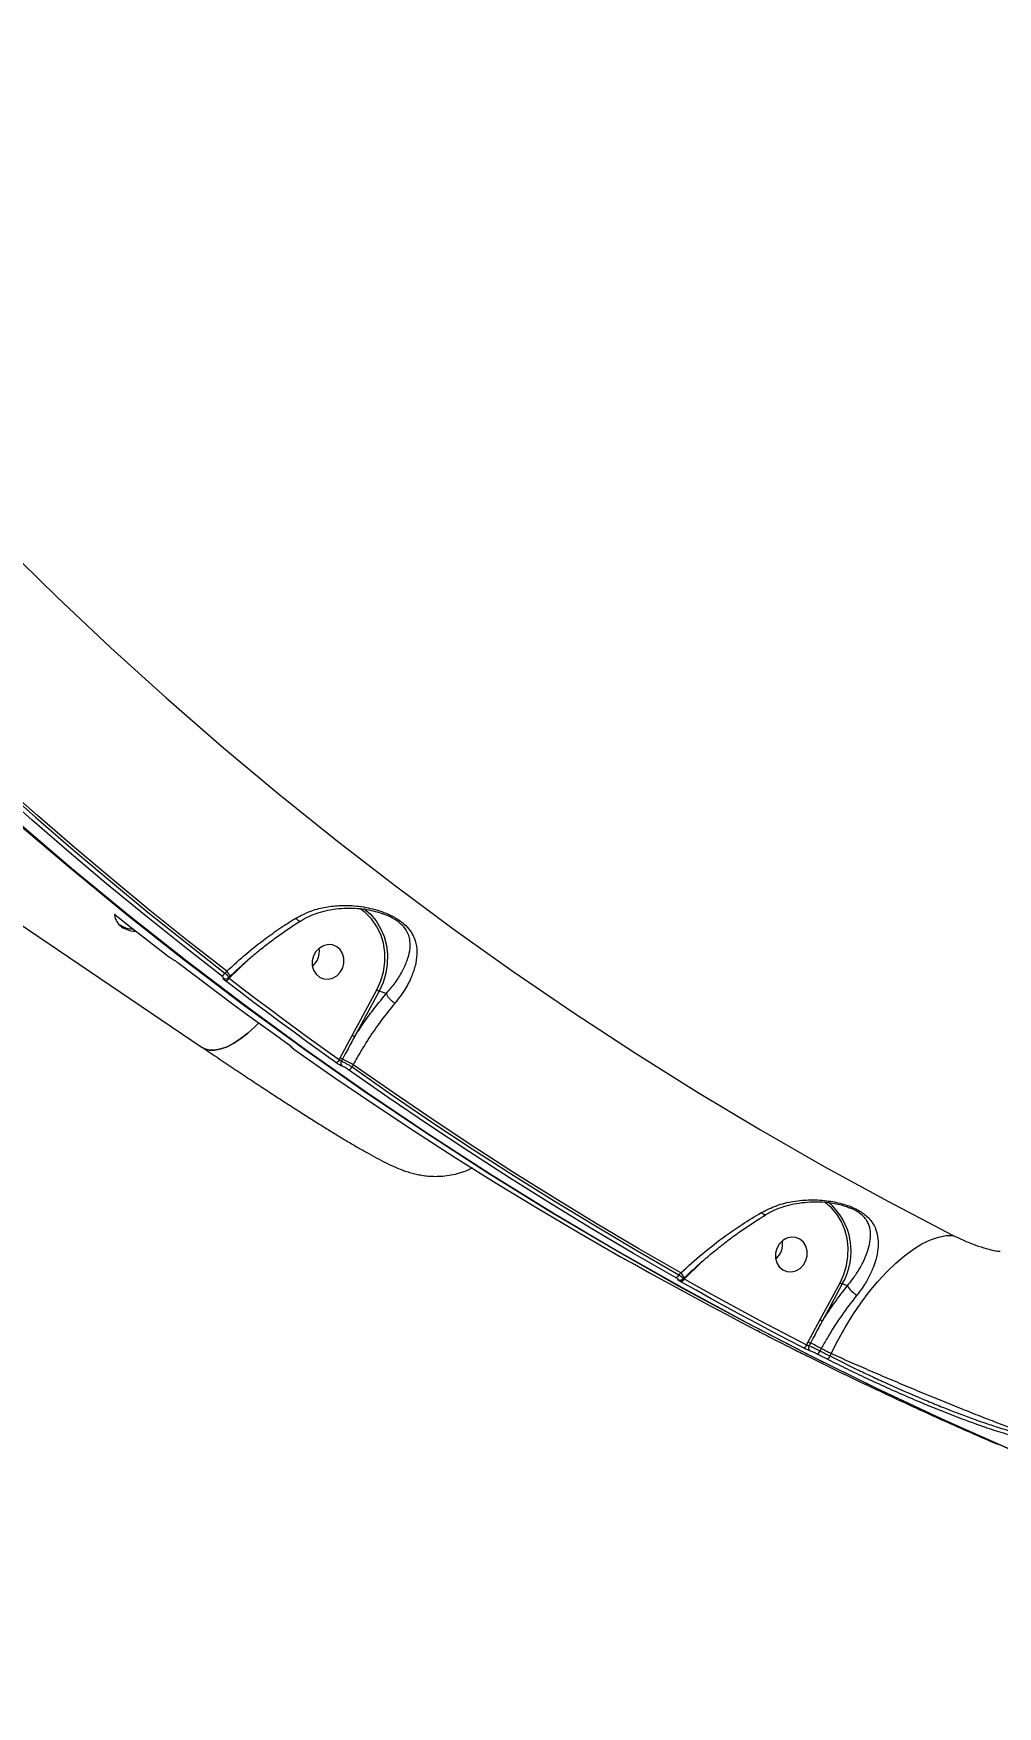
# Model space of a CAD drawing. Header units: millimetres. Extents: x -6523 to 7556, y -5559 to 6101.
# Drawn here: x 1465.2 to 1712.4, y -2304.3 to -1875.1 of the extents above; entities that cross this region are included whole.
import ezdxf

# ---------------------------------------------------------------- set-up
doc = ezdxf.new("R2010")
doc.units = ezdxf.units.MM
for name, color, linetype in [('DIKOM_ОБЪЕКТ', 7, 'Continuous'), ('DIKOM_РАЗМЕР_ЗОНА', 7, 'Continuous'), ('DIKOM_РАЗМЕР_ОБЪЕКТА', 7, 'Continuous')]:
    doc.layers.add(name, color=color, linetype=linetype)
doc.styles.add('style1', font='arial.ttf', dxfattribs={"width": 0.8})
doc.dimstyles.new('1-50', dxfattribs={"dimtxt": 300, "dimasz": 200, "dimexe": 100, "dimexo": 0, "dimgap": 100, "dimtad": 1, "dimtxsty": 'style1', "dimcen": 200, "dimclrd": 7, "dimclre": 7, "dimclrt": 7, "dimadec": 1, "dimazin": 2, "dimtfac": 1, "dimtmove": 0, "dimatfit": 2, "dimfxl": 0, "dimlwd": 25, "dimlwe": 18, "dimarcsym": 0})

# ---------------------------------------------------------------- blocks, each defined once
blk = doc.blocks.new('*D10')
at = {"layer": 'Defpoints', "color": 0, "transparency": 16777216}
for p in [(-1823.23, 4314.24), (3842.01, -3170.82), (6537.88, -3170.82)]:
    blk.add_point(p, dxfattribs=at)
at = {"layer": 'DIKOM_РАЗМЕР_ОБЪЕКТА', "color": 7, "lineweight": 18, "transparency": 16777216}
for p, q in [((-1823.23, 4314.24), (6637.88, 4314.24)), ((3842.01, -3170.82), (6637.88, -3170.82))]:
    blk.add_line(p, q, dxfattribs=at)
at = {"layer": 'DIKOM_РАЗМЕР_ОБЪЕКТА', "color": 7, "lineweight": 25, "transparency": 16777216}
blk.add_line((6537.88, 3914.24), (6537.88, -2770.82), dxfattribs=at)
at = {"layer": 'DIKOM_РАЗМЕР_ОБЪЕКТА', "color": 7, "transparency": 16777216}
for points in [[(6471.22, 3914.24), (6604.55, 3914.24), (6537.88, 4314.24)], [(6471.22, -2770.82), (6604.55, -2770.82), (6537.88, -3170.82)]]:
    blk.add_solid(points, dxfattribs=at)
at = {"layer": 'DIKOM_РАЗМЕР_ОБЪЕКТА', "color": 7, "transparency": 16777216, "insert": (6304.71, 207.11), "char_height": 300, "attachment_point": 5, "rotation": 90, "style": 'style1'}
blk.add_mtext('7500', dxfattribs=at)
blk = doc.blocks.new('*D11')
at = {"layer": 'Defpoints', "color": 0, "transparency": 16777216}
for p in [(-5022.71, -299.32), (4115.33, -1753.09), (4115.33, -4391.39)]:
    blk.add_point(p, dxfattribs=at)
at = {"layer": 'DIKOM_РАЗМЕР_ОБЪЕКТА', "color": 7, "lineweight": 18, "transparency": 16777216}
for p, q in [((-5022.71, -299.32), (-5022.71, -4491.39)), ((4115.33, -1753.09), (4115.33, -4491.39))]:
    blk.add_line(p, q, dxfattribs=at)
at = {"layer": 'DIKOM_РАЗМЕР_ОБЪЕКТА', "color": 7, "lineweight": 25, "transparency": 16777216}
blk.add_line((-4622.71, -4391.39), (3715.33, -4391.39), dxfattribs=at)
at = {"layer": 'DIKOM_РАЗМЕР_ОБЪЕКТА', "color": 7, "transparency": 16777216}
for points in [[(-4622.71, -4324.73), (-4622.71, -4458.06), (-5022.71, -4391.39)], [(3715.33, -4324.73), (3715.33, -4458.06), (4115.33, -4391.39)]]:
    blk.add_solid(points, dxfattribs=at)
at = {"layer": 'DIKOM_РАЗМЕР_ОБЪЕКТА', "color": 7, "transparency": 16777216, "insert": (-175.12, -4158.22), "char_height": 300, "attachment_point": 5, "style": 'style1'}
blk.add_mtext('9150', dxfattribs=at)
blk = doc.blocks.new('*D12')
at = {"layer": 'Defpoints', "color": 0, "transparency": 16777216}
for p in [(-6522.71, -395.62), (6102.86, -1877.31), (6102.86, -5458.89)]:
    blk.add_point(p, dxfattribs=at)
at = {"layer": 'DIKOM_РАЗМЕР_ЗОНА', "color": 7, "lineweight": 18, "transparency": 16777216}
for p, q in [((-6522.71, -395.62), (-6522.71, -5558.89)), ((6102.86, -1877.31), (6102.86, -5558.89))]:
    blk.add_line(p, q, dxfattribs=at)
at = {"layer": 'DIKOM_РАЗМЕР_ЗОНА', "color": 7, "lineweight": 25, "transparency": 16777216}
blk.add_line((-6122.71, -5458.89), (5702.86, -5458.89), dxfattribs=at)
at = {"layer": 'DIKOM_РАЗМЕР_ЗОНА', "color": 7, "transparency": 16777216}
for points in [[(-6122.71, -5392.23), (-6122.71, -5525.56), (-6522.71, -5458.89)], [(5702.86, -5392.23), (5702.86, -5525.56), (6102.86, -5458.89)]]:
    blk.add_solid(points, dxfattribs=at)
at = {"layer": 'DIKOM_РАЗМЕР_ЗОНА', "color": 7, "transparency": 16777216, "insert": (78.38, -5225.72), "char_height": 300, "attachment_point": 5, "style": 'style1'}
blk.add_mtext('12600', dxfattribs=at)
blk = doc.blocks.new('*D13')
at = {"layer": 'Defpoints', "color": 0, "transparency": 16777216}
for p in [(-2358.18, 6101.03), (4341.71, -4605.15), (7455.88, -4605.15)]:
    blk.add_point(p, dxfattribs=at)
at = {"layer": 'DIKOM_РАЗМЕР_ЗОНА', "color": 7, "lineweight": 18, "transparency": 16777216}
for p, q in [((-2358.18, 6101.03), (7555.88, 6101.03)), ((4341.71, -4605.15), (7555.88, -4605.15))]:
    blk.add_line(p, q, dxfattribs=at)
at = {"layer": 'DIKOM_РАЗМЕР_ЗОНА', "color": 7, "lineweight": 25, "transparency": 16777216}
blk.add_line((7455.88, 5701.03), (7455.88, -4205.15), dxfattribs=at)
at = {"layer": 'DIKOM_РАЗМЕР_ЗОНА', "color": 7, "transparency": 16777216}
for points in [[(7389.22, 5701.03), (7522.55, 5701.03), (7455.88, 6101.03)], [(7389.22, -4205.15), (7522.55, -4205.15), (7455.88, -4605.15)]]:
    blk.add_solid(points, dxfattribs=at)
at = {"layer": 'DIKOM_РАЗМЕР_ЗОНА', "color": 7, "transparency": 16777216, "insert": (7222.71, 375.61), "char_height": 300, "attachment_point": 5, "rotation": 90, "style": 'style1'}
blk.add_mtext('10700', dxfattribs=at)

msp = doc.modelspace()

# ---------------------------------------------------------------- linework, layer by layer
at = {"layer": 'DIKOM_ОБЪЕКТ', "color": 7, "linetype": 'Continuous', "lineweight": 15}
for p, q in [((1335.028, -2017.775), (1508.46, -2135.18)), ((1554.943, -2101.005), (1554.641, -2100.9)), ((1514.286, -2116.119), (1514.758, -2115.657)), ((1520.144, -2112.856), (1515.464, -2117.379)), ((1520.637, -2112.374), (1520.144, -2112.856)), ((1515.188, -2117.347), (1515.482, -2117.059)), ((1515.464, -2117.379), (1515.369, -2117.472)), ((1515.482, -2117.059), (1515.491, -2117.049)), ((1546.916, -2132.166), (1553.251, -2120.428)), ((1553.845, -2120.732), (1547.511, -2132.469)), ((1555.649, -2121.41), (1553.845, -2120.732)), ((1543.858, -2137.911), (1546.916, -2132.166)), ((1531.261, -2135.017), (1531.38, -2135.116)), ((1543.616, -2138.36), (1543.858, -2137.911)), ((1544.413, -2138.199), (1544.134, -2138.716)), ((1547.187, -2139.636), (1546.874, -2140.218)), ((1674.435, -2176.371), (1674.013, -2176.196)), ((1630.689, -2193.507), (1631.179, -2193.028)), ((1636.866, -2189.933), (1636.737, -2190.06)), ((1631.723, -2194.607), (1631.903, -2194.431)), ((1631.771, -2194.59), (1631.76, -2194.571)), ((1631.903, -2194.431), (1631.918, -2194.413)), ((1666.905, -2205.005), (1671.999, -2195.565)), ((1672.594, -2195.869), (1667.499, -2205.308)), ((1673.885, -2196.354), (1672.594, -2195.869)), ((1663.853, -2210.738), (1666.905, -2205.005)), ((1651.331, -2208.139), (1651.385, -2208.169)), ((1663.431, -2211.52), (1663.853, -2210.738)), ((1664.408, -2211.025), (1664.04, -2211.709)), ((1667.183, -2212.463), (1666.87, -2213.043)), ((1669.434, -2214.354), (1669.691, -2213.745))]:
    msp.add_line(p, q, dxfattribs=at)
at = {"layer": 'DIKOM_ОБЪЕКТ', "color": 7, "linetype": 'Continuous', "lineweight": 15, "flags": 128}
for points in [[(1457.571, -2006.305), (1471.187, -2019.63), (1485.039, -2032.672), (1499.121, -2045.427), (1513.43, -2057.891), (1527.96, -2070.06), (1542.707, -2081.93), (1557.666, -2093.498), (1572.832, -2104.76), (1588.201, -2115.712), (1603.768, -2126.35), (1619.528, -2136.672), (1635.476, -2146.674), (1651.606, -2156.353), (1667.913, -2165.705), (1684.393, -2174.728), (1701.04, -2183.419)], [(1437.87, -2050.845), (1447.088, -2059.438), (1456.405, -2067.91), (1465.817, -2076.258), (1475.325, -2084.483), (1484.928, -2092.582), (1494.623, -2100.555), (1504.409, -2108.401), (1514.286, -2116.119)], [(1514.758, -2115.657), (1504.861, -2107.925), (1495.055, -2100.064), (1485.34, -2092.075), (1475.718, -2083.96), (1466.191, -2075.719), (1456.76, -2067.353), (1447.426, -2058.864), (1438.189, -2050.252)], [(1513.331, -2116.788), (1503.446, -2109.064), (1493.651, -2101.212), (1483.948, -2093.232), (1474.338, -2085.126), (1464.822, -2076.895), (1455.401, -2068.54), (1446.077, -2060.061), (1436.851, -2051.46)], [(1715.679, -2238.375), (1698.382, -2230.665), (1681.233, -2222.621), (1664.237, -2214.243), (1647.4, -2205.536), (1630.725, -2196.502), (1614.219, -2187.143), (1597.886, -2177.462), (1581.732, -2167.462), (1565.761, -2157.147), (1549.978, -2146.518), (1534.388, -2135.58), (1518.995, -2124.336), (1503.804, -2112.789), (1488.821, -2100.943), (1474.048, -2088.801), (1459.492, -2076.366)], [(1460.313, -2076.675), (1474.869, -2089.109), (1489.642, -2101.251), (1504.625, -2113.098), (1519.816, -2124.645), (1535.209, -2135.889), (1550.799, -2146.827), (1566.582, -2157.455), (1582.553, -2167.771), (1598.708, -2177.771), (1615.04, -2187.452), (1631.546, -2196.811), (1648.221, -2205.845), (1665.059, -2214.552), (1682.054, -2222.929), (1699.203, -2230.974), (1716.5, -2238.683)], [(1485.968, -2101.016), (1489.487, -2103.814), (1499.372, -2111.538)], [(1553.251, -2120.428), (1554.263, -2118.158), (1554.948, -2115.769), (1555.289, -2113.32), (1555.279, -2110.87), (1554.918, -2108.478), (1554.214, -2106.201), (1553.184, -2104.095), (1551.854, -2102.211), (1550.255, -2100.594), (1548.85, -2099.546)], [(1549.865, -2099.574), (1549.89, -2099.593), (1551.571, -2101.028), (1553.02, -2102.73), (1554.207, -2104.662), (1555.107, -2106.783), (1555.699, -2109.047), (1555.971, -2111.403), (1555.917, -2113.802), (1555.538, -2116.19), (1554.843, -2118.517), (1553.845, -2120.732)], [(1537.621, -2110.61), (1536.992, -2111.722), (1536.667, -2112.959), (1536.671, -2114.221), (1537.004, -2115.406), (1537.639, -2116.418), (1538.524, -2117.174), (1539.589, -2117.614), (1540.746, -2117.702), (1541.902, -2117.431), (1542.963, -2116.822), (1543.844, -2115.925), (1544.472, -2114.813), (1544.798, -2113.576), (1544.794, -2112.314), (1544.461, -2111.129), (1543.826, -2110.118), (1542.941, -2109.361), (1541.876, -2108.921), (1540.719, -2108.833), (1539.563, -2109.105), (1538.502, -2109.713), (1537.621, -2110.61)], [(1502.506, -2113.664), (1506.003, -2116.333), (1509.509, -2118.987), (1513.027, -2121.624), (1516.556, -2124.246), (1520.095, -2126.851), (1523.645, -2129.44), (1527.206, -2132.013), (1530.777, -2134.569)], [(1542.683, -2139.047), (1539.112, -2136.491), (1535.551, -2133.918), (1532.001, -2131.329), (1528.462, -2128.724), (1524.934, -2126.103), (1521.416, -2123.465), (1517.909, -2120.812), (1514.413, -2118.142)], [(1515.369, -2117.472), (1518.862, -2120.139), (1522.366, -2122.79), (1525.881, -2125.425), (1529.407, -2128.045), (1532.943, -2130.648), (1536.49, -2133.235), (1540.048, -2135.805), (1543.616, -2138.36)], [(1522.944, -2128.931), (1522.016, -2129.866), (1520.19, -2131.527), (1518.364, -2132.953), (1516.571, -2134.12), (1514.84, -2135.007), (1513.201, -2135.6), (1511.682, -2135.888), (1510.31, -2135.867), (1509.108, -2135.536), (1508.46, -2135.18)], [(1508.46, -2135.18), (1509.108, -2135.536), (1510.31, -2135.867), (1511.682, -2135.888), (1513.201, -2135.6), (1514.84, -2135.007), (1516.571, -2134.12), (1518.364, -2132.953), (1520.19, -2131.527), (1522.016, -2129.866), (1522.944, -2128.931)], [(1531.986, -2135.657), (1542.192, -2142.793), (1552.48, -2149.797), (1562.85, -2156.667), (1573.3, -2163.404), (1583.828, -2170.005), (1594.434, -2176.47), (1605.115, -2182.799), (1615.871, -2188.991)], [(1629.83, -2194.241), (1619.074, -2188.05), (1608.393, -2181.721), (1597.787, -2175.255), (1587.259, -2168.654), (1576.809, -2161.917), (1566.44, -2155.047), (1556.151, -2148.043), (1545.945, -2140.908)], [(1546.874, -2140.218), (1557.071, -2147.348), (1567.351, -2154.346), (1577.712, -2161.21), (1588.153, -2167.941), (1598.673, -2174.537), (1609.27, -2180.997), (1619.942, -2187.321), (1630.689, -2193.507)], [(1631.179, -2193.028), (1620.409, -2186.831), (1609.713, -2180.497), (1599.094, -2174.024), (1588.552, -2167.416), (1578.089, -2160.672), (1567.706, -2153.794), (1557.406, -2146.782), (1547.187, -2139.636)], [(1671.999, -2195.565), (1672.981, -2193.414), (1673.669, -2191.15), (1674.048, -2188.825), (1674.108, -2186.489), (1673.85, -2184.193), (1673.279, -2181.987), (1672.406, -2179.92), (1671.252, -2178.036), (1669.842, -2176.377), (1668.206, -2174.98), (1668.029, -2174.855)], [(1652.894, -2178.141), (1652.836, -2178.165), (1652.677, -2178.171), (1652.487, -2178.114), (1652.273, -2177.995), (1652.038, -2177.816), (1651.792, -2177.584)], [(1656.416, -2185.66), (1655.788, -2186.772), (1655.462, -2188.009), (1655.466, -2189.272), (1655.799, -2190.456), (1656.434, -2191.468), (1657.319, -2192.224), (1658.384, -2192.664), (1659.541, -2192.752), (1660.697, -2192.481), (1661.758, -2191.872), (1662.639, -2190.975), (1663.267, -2189.864), (1663.593, -2188.626), (1663.589, -2187.364), (1663.256, -2186.179), (1662.621, -2185.168), (1661.735, -2184.411), (1660.671, -2183.971), (1659.514, -2183.883), (1658.358, -2184.155), (1657.297, -2184.764), (1656.416, -2185.66)], [(1669.691, -2213.745), (1671.424, -2210.341), (1673.29, -2207.024), (1675.273, -2203.825), (1677.354, -2200.772), (1679.515, -2197.894), (1681.736, -2195.217), (1683.996, -2192.764), (1686.275, -2190.559), (1688.553, -2188.622), (1690.807, -2186.97), (1693.019, -2185.619), (1695.167, -2184.58), (1697.233, -2183.863), (1699.196, -2183.475), (1701.04, -2183.419)], [(1619.291, -2190.838), (1623.184, -2193.02), (1627.086, -2195.184), (1630.997, -2197.33), (1634.918, -2199.458), (1638.847, -2201.568), (1642.786, -2203.661), (1646.734, -2205.734), (1650.691, -2207.79)], [(1662.598, -2212.268), (1658.641, -2210.213), (1654.693, -2208.139), (1650.754, -2206.047), (1646.824, -2203.937), (1642.903, -2201.809), (1638.992, -2199.662), (1635.09, -2197.498), (1631.197, -2195.316)], [(1632.057, -2194.582), (1635.946, -2196.762), (1639.845, -2198.925), (1643.753, -2201.069), (1647.671, -2203.195), (1651.597, -2205.304), (1655.533, -2207.394), (1659.478, -2209.466), (1663.431, -2211.52)], [(1652.081, -2208.542), (1652.402, -2208.707), (1652.723, -2208.871), (1653.043, -2209.035), (1653.364, -2209.199), (1653.685, -2209.364), (1654.006, -2209.527), (1654.327, -2209.691), (1654.648, -2209.855)], [(1668.607, -2215.105), (1668.286, -2214.941), (1667.965, -2214.778), (1667.644, -2214.614), (1667.323, -2214.45), (1667.003, -2214.286), (1666.682, -2214.122), (1666.361, -2213.957), (1666.041, -2213.793)], [(1666.87, -2213.043), (1667.19, -2213.207), (1667.511, -2213.371), (1667.831, -2213.535), (1668.152, -2213.699), (1668.472, -2213.863), (1668.793, -2214.027), (1669.113, -2214.191), (1669.434, -2214.354)], [(1669.691, -2213.745), (1669.377, -2213.585), (1669.063, -2213.425), (1668.75, -2213.265), (1668.436, -2213.105), (1668.123, -2212.945), (1667.81, -2212.784), (1667.496, -2212.624), (1667.183, -2212.463)]]:
    msp.add_lwpolyline(points, dxfattribs=at)
at = {"layer": 'DIKOM_ОБЪЕКТ', "color": 7, "linetype": 'Continuous', "lineweight": 15}
for centre, radius, start, end in [((1533.587, -2110.58), 4.901, 309.33297, 9.44029), ((1533.593, -2110.582), 4.896, 309.30111, 9.47216), ((1513.294, -2117.317), 2.213, 6.94714, 48.58289), ((1513.19, -2115.571), 1.226, 276.60546, 333.46297), ((1514.409, -2116.725), 0.918, 233.97243, 265.0844), ((1514.279, -2116.934), 1.215, 276.30693, 333.75951), ((1516.248, -2116.7), 1.037, 208.78027, 220.88654), ((1555.895, -2115.982), 5.173, 239.25964, 246.65855), ((1549.6, -2127.643), 5.259, 239.31209, 246.5875), ((1542.54, -2137.877), 1.18, 276.98231, 335.81437), ((1546.866, -2132.785), 5.944, 239.59985, 245.62811), ((1544.997, -2139.238), 1.009, 148.84627, 227.30495), ((1532.137, -2165.292), 29.745, 59.60273, 65.62495), ((1545.792, -2139.732), 1.186, 277.4098, 335.79622), ((1658.316, -2187.512), 16.544, 329.65996, 49.94728), ((1652.388, -2185.633), 4.896, 309.30344, 9.47307), ((1652.382, -2185.631), 4.902, 309.74591, 9.43823), ((1629.657, -2194.729), 2.283, 7.9736, 48.17035), ((1629.653, -2193.164), 1.092, 279.35468, 341.65906), ((1630.945, -2193.986), 0.905, 241.40047, 261.86397), ((1630.96, -2194.099), 0.948, 252.90492, 328.75076), ((1631.027, -2194.246), 1.083, 279.03338, 341.95164), ((1674.686, -2191.037), 5.266, 239.32451, 246.59369), ((1679.158, -2193.422), 6.034, 209.08383, 242.02298), ((1669.591, -2200.476), 5.266, 239.32451, 246.59369), ((1662.419, -2211.231), 1.052, 279.74336, 344.06247), ((1666.795, -2205.739), 5.8, 239.52519, 245.70277), ((1664.886, -2212.222), 0.99, 148.75209, 234.98051), ((1652.141, -2238.099), 29.723, 59.59655, 65.62337), ((1665.854, -2212.753), 1.056, 280.16675, 344.09463), ((1668.42, -2214.068), 1.053, 280.1963, 344.26884)]:
    msp.add_arc(centre, radius, start, end, dxfattribs=at)
for points, knots in [([(1869.65, -1619.993), (1866.017, -1623.844), (1858.745, -1631.551), (1847.107, -1643.176), (1834.972, -1654.811), (1822.144, -1666.589), (1808.633, -1678.483), (1794.447, -1690.465), (1779.81, -1702.339), (1764.326, -1714.409), (1747.985, -1726.63), (1730.803, -1738.946), (1713.107, -1751.101), (1694.939, -1763.043), (1676.352, -1774.723), (1657.776, -1785.869), (1639.277, -1796.457), (1620.916, -1806.474), (1602.371, -1816.096), (1583.699, -1825.268), (1564.964, -1833.949), (1546.595, -1841.938), (1528.645, -1849.226), (1511.16, -1855.818), (1493.837, -1861.827), (1476.747, -1867.205), (1459.955, -1871.918), (1444.893, -1875.603), (1431.483, -1878.421), (1419.584, -1880.544), (1408.048, -1882.208), (1396.92, -1883.404), (1386.246, -1884.13), (1376.031, -1884.377), (1366.236, -1884.182), (1360.12, -1883.649), (1357.062, -1883.382)], [0, 0, 0, 0, 0.0277653, 0.0555639, 0.0833623, 0.1111276, 0.1400314, 0.1689729, 0.1979142, 0.226818, 0.2582448, 0.2896958, 0.3211226, 0.3534673, 0.3858386, 0.4181832, 0.4495061, 0.4808532, 0.5121759, 0.5444125, 0.5766757, 0.6089125, 0.6401611, 0.6714336, 0.7026822, 0.734841, 0.7670266, 0.7991857, 0.8241463, 0.8491072, 0.8742669, 0.8994269, 0.9244694, 0.9495121, 0.9747561, 1, 1, 1, 1]), ([(1486.01, -2100.956), (1486.005, -2101.052), (1485.965, -2101.767), (1486.496, -2102.959), (1487.636, -2104.32), (1489.293, -2105.12), (1490.657, -2105.446), (1491.389, -2105.314), (1491.49, -2105.295)], [0, 0, 0, 0, 0.0368384, 0.2746838, 0.5111679, 0.7387449, 0.9640902, 1, 1, 1, 1]), ([(1514.758, -2115.657), (1516.442, -2114.11), (1519.856, -2110.971), (1524.921, -2107.041), (1529.155, -2104.081), (1531.474, -2102.63), (1532.421, -2102.038)], [0, 0, 0, 0, 0.3072591, 0.6233175, 0.8463527, 1, 1, 1, 1]), ([(1515.511, -2117.07), (1516.14, -2116.459), (1517.633, -2115.007), (1520.13, -2112.777), (1522.958, -2110.394), (1525.865, -2108.105), (1528.815, -2105.941), (1531.403, -2104.154), (1532.999, -2103.157), (1533.604, -2102.779)], [0, 0, 0, 0, 0.1148246, 0.2725627, 0.430895, 0.5892691, 0.7471465, 0.9041495, 1, 1, 1, 1]), ([(1532.421, -2102.038), (1533.778, -2101.336), (1536.24, -2100.063), (1540.192, -2099.113), (1544.229, -2098.683), (1548.673, -2098.878), (1552.594, -2099.678), (1555.636, -2100.755), (1558, -2101.89), (1560.249, -2103.455), (1561.836, -2105.236), (1562.776, -2106.946), (1563.401, -2108.927), (1563.575, -2111.361), (1563.121, -2114.309), (1562.023, -2117.451), (1560.352, -2120.683), (1558.687, -2122.822), (1557.882, -2123.855)], [0, 0, 0, 0, 0.0785496, 0.14240612, 0.2076081, 0.28568989, 0.36653431, 0.40509718, 0.44483919, 0.49743424, 0.54968355, 0.59178447, 0.63493284, 0.70635775, 0.77972223, 0.85332164, 0.92913538, 1, 1, 1, 1]), ([(1533.58, -2102.738), (1533.527, -2102.764), (1533.399, -2102.826), (1533.041, -2102.638), (1532.71, -2102.349), (1532.499, -2102.125), (1532.448, -2102.068), (1532.421, -2102.038)], [0, 0, 0, 0, 0.2387574, 0.5672717, 0.8957802, 0.9447883, 1, 1, 1, 1]), ([(1533.612, -2102.792), (1533.959, -2102.57), (1534.998, -2101.906), (1536.929, -2101.067), (1539.385, -2100.257), (1542.035, -2099.713), (1544.816, -2099.44), (1547.517, -2099.449), (1550.033, -2099.707), (1552.174, -2100.132), (1553.703, -2100.536), (1554.457, -2100.834), (1554.639, -2100.905)], [0, 0, 0, 0, 0.0580031, 0.1732348, 0.2939274, 0.4195493, 0.5491113, 0.681088, 0.7909414, 0.8918709, 0.9738699, 1, 1, 1, 1]), ([(1555.652, -2121.413), (1555.652, -2121.413), (1556.428, -2120.443), (1558.066, -2118.591), (1559.81, -2115.698), (1561.062, -2112.959), (1561.755, -2110.354), (1561.846, -2108.252), (1561.467, -2106.504), (1560.782, -2105.032), (1559.468, -2103.459), (1557.493, -2102.114), (1555.905, -2101.329), (1555.105, -2101.059), (1554.943, -2101.005)], [0, 0, 0, 0, 0.0000496, 0.1209538, 0.2475192, 0.3776829, 0.4990954, 0.6231704, 0.6919733, 0.7622887, 0.8441982, 0.9255246, 0.9849879, 1, 1, 1, 1]), ([(1487.341, -2103.788), (1487.734, -2104.025), (1488.624, -2104.562), (1489.884, -2104.842), (1490.628, -2104.725), (1490.746, -2104.707)], [0, 0, 0, 0, 0.3998493, 0.9054625, 1, 1, 1, 1]), ([(1499.372, -2111.538), (1499.503, -2111.638), (1499.767, -2111.837), (1500.203, -2112.143), (1500.601, -2112.406), (1500.831, -2112.545), (1500.927, -2112.597), (1500.937, -2112.603)], [0, 0, 0, 0, 0.2456993, 0.4917644, 0.7342568, 0.9714684, 1, 1, 1, 1]), ([(1500.937, -2112.603), (1500.947, -2112.609), (1501.042, -2112.661), (1501.273, -2112.799), (1501.672, -2113.061), (1502.109, -2113.365), (1502.374, -2113.564), (1502.506, -2113.664)], [0, 0, 0, 0, 0.0278726, 0.2650737, 0.5076888, 0.7539616, 1, 1, 1, 1]), ([(1513.87, -2117.467), (1513.908, -2117.463), (1513.985, -2117.455), (1513.923, -2117.324), (1513.734, -2117.121), (1513.506, -2116.925), (1513.358, -2116.81), (1513.331, -2116.788)], [0, 0, 0, 0, 0.2340505, 0.4679352, 0.703948, 0.944859, 1, 1, 1, 1]), ([(1514.413, -2118.142), (1514.385, -2118.12), (1514.236, -2118.005), (1514.007, -2117.811), (1513.818, -2117.609), (1513.755, -2117.479), (1513.831, -2117.471), (1513.87, -2117.467)], [0, 0, 0, 0, 0.0557149, 0.296773, 0.5326576, 0.7662538, 1, 1, 1, 1]), ([(1514.286, -2116.119), (1514.328, -2116.158), (1514.555, -2116.37), (1514.902, -2116.732), (1515.17, -2117.098), (1515.257, -2117.304), (1515.185, -2117.323), (1515.169, -2117.327)], [0, 0, 0, 0, 0.06602225, 0.35483012, 0.6389269, 0.92162882, 1, 1, 1, 1]), ([(1514.333, -2117.626), (1514.37, -2117.634), (1514.501, -2117.661), (1514.787, -2117.602), (1515.052, -2117.489), (1515.154, -2117.365), (1515.179, -2117.335)], [0, 0, 0, 0, 0.1417487, 0.5127811, 0.8836252, 1, 1, 1, 1]), ([(1515.046, -2117.373), (1515.043, -2117.373), (1515.032, -2117.374), (1515.077, -2117.39), (1515.176, -2117.42), (1515.287, -2117.45), (1515.356, -2117.468), (1515.369, -2117.472)], [0, 0, 0, 0, 0.0689754, 0.337677, 0.6235, 0.9281384, 1, 1, 1, 1]), ([(1557.882, -2123.855), (1556.701, -2125.293), (1554.383, -2128.115), (1551.133, -2132.838), (1548.776, -2136.71), (1547.521, -2139.021), (1547.187, -2139.636)], [0, 0, 0, 0, 0.3028912, 0.5944624, 0.8920254, 1, 1, 1, 1]), ([(1547.511, -2132.469), (1548.216, -2131.376), (1549.634, -2129.181), (1552.332, -2125.413), (1554.389, -2122.931), (1555.649, -2121.41)], [0, 0, 0, 0, 0.2774642, 0.5572939, 1, 1, 1, 1]), ([(1555.649, -2121.41), (1555.65, -2121.411), (1555.651, -2121.411), (1555.651, -2121.413), (1555.652, -2121.413)], [0, 0, 0, 0, 0.6818713, 1, 1, 1, 1]), ([(1555.652, -2121.413), (1555.714, -2121.579), (1555.838, -2121.911), (1556.282, -2122.513), (1556.859, -2123.109), (1557.386, -2123.531), (1557.728, -2123.76), (1557.846, -2123.832), (1557.882, -2123.855)], [0, 0, 0, 0, 0.2204785, 0.4409494, 0.6614623, 0.8819319, 0.9635514, 1, 1, 1, 1]), ([(1547.511, -2132.469), (1547.35, -2132.761), (1546.547, -2134.219), (1545.525, -2136.136), (1544.653, -2137.753), (1544.413, -2138.199)], [0, 0, 0, 0, 0.1533001, 0.7665685, 1, 1, 1, 1]), ([(1508.46, -2135.18), (1509.202, -2135.681), (1511.358, -2137.139), (1514.846, -2139.483), (1518.877, -2142.172), (1522.777, -2144.753), (1526.538, -2147.221), (1530.151, -2149.568), (1533.607, -2151.79), (1536.9, -2153.881), (1540.024, -2155.838), (1542.978, -2157.657), (1545.762, -2159.34), (1548.389, -2160.89), (1550.879, -2162.315), (1553.293, -2163.639), (1555.618, -2164.84), (1557.666, -2165.801), (1559.429, -2166.526), (1560.86, -2167.034), (1562.197, -2167.438), (1563.608, -2167.783), (1565.141, -2168.058), (1566.829, -2168.241), (1568.688, -2168.295), (1570.701, -2168.174), (1572.837, -2167.841), (1575.027, -2167.244), (1576.711, -2166.643), (1577.612, -2166.161), (1577.816, -2166.052)], [0, 0, 0, 0, 0.02453602, 0.07129939, 0.11811214, 0.16499468, 0.21196606, 0.25905128, 0.30628295, 0.35370524, 0.401385, 0.4494186, 0.49795857, 0.54725335, 0.59774759, 0.65033869, 0.70720043, 0.76270313, 0.79775681, 0.82204571, 0.84327007, 0.86238843, 0.88045236, 0.89829699, 0.91629535, 0.93489164, 0.95416314, 0.97396588, 0.99411067, 1, 1, 1, 1]), ([(1530.777, -2134.569), (1530.798, -2134.585), (1530.943, -2134.688), (1531.178, -2134.864), (1531.388, -2135.039), (1531.474, -2135.138), (1531.411, -2135.123), (1531.38, -2135.116)], [0, 0, 0, 0, 0.0426752, 0.2824776, 0.5216003, 0.7607426, 1, 1, 1, 1]), ([(1530.807, -2134.597), (1530.87, -2134.642), (1531.026, -2134.754), (1531.161, -2134.861), (1531.236, -2134.926), (1531.236, -2134.926), (1531.237, -2134.926)], [0, 0, 0, 0, 0.2629952, 0.6578334, 0.8966332, 1, 1, 1, 1]), ([(1530.966, -2134.712), (1530.994, -2134.765), (1531.048, -2134.869), (1531.146, -2134.987), (1531.269, -2135.114), (1531.468, -2135.28), (1531.733, -2135.484), (1531.965, -2135.644), (1532.018, -2135.68)], [0, 0, 0, 0, 0.1005398, 0.1950445, 0.3046963, 0.544782, 0.8959819, 1, 1, 1, 1]), ([(1531.38, -2135.116), (1531.349, -2135.108), (1531.287, -2135.094), (1531.373, -2135.191), (1531.585, -2135.365), (1531.82, -2135.539), (1531.965, -2135.642), (1531.986, -2135.657)], [0, 0, 0, 0, 0.2394166, 0.47871, 0.7178927, 0.9576808, 1, 1, 1, 1]), ([(1544.313, -2139.98), (1544.298, -2139.974), (1544.19, -2139.932), (1543.937, -2139.816), (1543.523, -2139.59), (1543.079, -2139.321), (1542.815, -2139.139), (1542.683, -2139.047)], [0, 0, 0, 0, 0.0385718, 0.2781032, 0.5183895, 0.7592163, 1, 1, 1, 1]), ([(1543.616, -2138.36), (1543.655, -2138.398), (1543.734, -2138.474), (1543.873, -2138.58), (1544.007, -2138.665), (1544.091, -2138.703), (1544.128, -2138.715), (1544.134, -2138.716)], [0, 0, 0, 0, 0.2443316, 0.4859067, 0.7247209, 0.9617806, 1, 1, 1, 1]), ([(1544.134, -2138.716), (1544.159, -2138.726), (1544.338, -2138.798), (1544.757, -2138.993), (1545.453, -2139.359), (1546.201, -2139.788), (1546.65, -2140.075), (1546.874, -2140.218)], [0, 0, 0, 0, 0.03880758, 0.27836435, 0.5185905, 0.75940035, 1, 1, 1, 1]), ([(1545.945, -2140.908), (1545.813, -2140.817), (1545.549, -2140.636), (1545.104, -2140.369), (1544.689, -2140.144), (1544.436, -2140.028), (1544.328, -2139.986), (1544.313, -2139.98)], [0, 0, 0, 0, 0.2406413, 0.4814641, 0.7215962, 0.9611993, 1, 1, 1, 1]), ([(1651.792, -2177.584), (1653.077, -2176.939), (1655.69, -2175.629), (1660.01, -2174.603), (1664.527, -2174.192), (1668.883, -2174.457), (1672.36, -2175.19), (1674.792, -2176.03), (1676.892, -2177.003), (1678.663, -2178.236), (1679.957, -2179.622), (1680.95, -2181.157), (1681.633, -2183.101), (1681.864, -2185.541), (1681.581, -2188.231), (1680.805, -2191.027), (1679.574, -2193.866), (1678.105, -2196.434), (1676.861, -2198.055), (1676.328, -2198.75)], [0, 0, 0, 0, 0.0747593, 0.1519106, 0.2273913, 0.3051754, 0.3688518, 0.40104, 0.4343296, 0.4904571, 0.5278024, 0.5660845, 0.6301029, 0.6957656, 0.7637273, 0.8332242, 0.8928268, 0.9540631, 1, 1, 1, 1]), ([(1652.888, -2178.131), (1652.909, -2178.116), (1653.604, -2177.64), (1655.16, -2176.92), (1657.561, -2175.983), (1660.18, -2175.315), (1662.956, -2174.895), (1665.616, -2174.759), (1668.022, -2174.851), (1670.07, -2175.097), (1671.823, -2175.459), (1673.3, -2175.863), (1674.095, -2176.188), (1674.457, -2176.336)], [0, 0, 0, 0, 0.0035597, 0.1175311, 0.2361326, 0.3591373, 0.4856711, 0.6150454, 0.7149146, 0.802852, 0.8822326, 0.9462718, 1, 1, 1, 1]), ([(1631.179, -2193.028), (1632.995, -2191.379), (1636.679, -2188.034), (1642.048, -2183.915), (1647.127, -2180.385), (1650.154, -2178.567), (1651.792, -2177.584)], [0, 0, 0, 0, 0.2848571, 0.5777516, 0.7715721, 1, 1, 1, 1]), ([(1631.952, -2194.449), (1632.332, -2194.076), (1633.597, -2192.83), (1635.883, -2190.758), (1638.787, -2188.253), (1641.787, -2185.833), (1644.841, -2183.521), (1647.918, -2181.35), (1650.612, -2179.56), (1652.267, -2178.566), (1652.902, -2178.186)], [0, 0, 0, 0, 0.0606059, 0.2021582, 0.3447065, 0.4876979, 0.6304046, 0.7722278, 0.9126827, 1, 1, 1, 1]), ([(1673.885, -2196.354), (1674.4, -2195.721), (1675.591, -2194.256), (1677.072, -2191.941), (1678.375, -2189.418), (1679.312, -2186.915), (1679.818, -2184.565), (1679.865, -2182.412), (1679.472, -2180.731), (1678.735, -2179.369), (1677.71, -2178.184), (1676.289, -2177.08), (1674.907, -2176.551), (1674.435, -2176.371)], [0, 0, 0, 0, 0.0783864, 0.1811746, 0.2866673, 0.4041566, 0.5240526, 0.6327849, 0.7437249, 0.80444, 0.866602, 0.9544257, 1, 1, 1, 1]), ([(1701.04, -2183.419), (1701.947, -2183.86), (1703.747, -2184.735), (1706.756, -2185.934), (1709.568, -2186.861), (1711.757, -2187.387), (1712.678, -2187.448), (1713.062, -2187.474)], [0, 0, 0, 0, 0.2180187, 0.4332389, 0.6437851, 0.8514294, 1, 1, 1, 1]), ([(1615.871, -2188.991), (1616.024, -2189.077), (1616.329, -2189.249), (1616.82, -2189.518), (1617.269, -2189.759), (1617.477, -2189.865), (1617.579, -2189.917)], [0, 0, 0, 0, 0.2566463, 0.5135995, 0.7611703, 1, 1, 1, 1]), ([(1617.579, -2189.917), (1617.674, -2189.965), (1617.865, -2190.062), (1618.245, -2190.263), (1618.507, -2190.405), (1618.628, -2190.471)], [0, 0, 0, 0, 0.351012, 0.7013994, 1, 1, 1, 1]), ([(1618.628, -2190.471), (1618.694, -2190.507), (1618.923, -2190.632), (1619.138, -2190.753), (1619.291, -2190.838)], [0, 0, 0, 0, 0.2878881, 1, 1, 1, 1]), ([(1636.737, -2190.06), (1636.528, -2190.263), (1634.972, -2191.776), (1633.41, -2193.28), (1632.057, -2194.582)], [0, 0, 0, 0, 0.1343716, 1, 1, 1, 1]), ([(1630.511, -2194.781), (1630.545, -2194.781), (1630.613, -2194.781), (1630.528, -2194.685), (1630.312, -2194.528), (1630.05, -2194.367), (1629.873, -2194.265), (1629.83, -2194.241)], [0, 0, 0, 0, 0.2249494, 0.4495911, 0.6803577, 0.923837, 1, 1, 1, 1]), ([(1630.682, -2195.005), (1630.62, -2194.961), (1630.487, -2194.868), (1630.411, -2194.781), (1630.478, -2194.781), (1630.511, -2194.781)], [0, 0, 0, 0, 0.2986118, 0.6490063, 1, 1, 1, 1]), ([(1631.197, -2195.316), (1631.139, -2195.283), (1630.938, -2195.169), (1630.788, -2195.073), (1630.682, -2195.005)], [0, 0, 0, 0, 0.287947, 1, 1, 1, 1]), ([(1630.689, -2193.507), (1630.751, -2193.556), (1631.012, -2193.76), (1631.394, -2194.09), (1631.68, -2194.403), (1631.783, -2194.574), (1631.719, -2194.586), (1631.706, -2194.589)], [0, 0, 0, 0, 0.0901825, 0.3795227, 0.6564547, 0.92903, 1, 1, 1, 1]), ([(1630.818, -2194.876), (1630.84, -2194.882), (1630.922, -2194.902), (1631.136, -2194.898), (1631.416, -2194.822), (1631.634, -2194.716), (1631.711, -2194.612), (1631.72, -2194.599)], [0, 0, 0, 0, 0.0943449, 0.3485712, 0.6318627, 0.9571082, 1, 1, 1, 1]), ([(1631.771, -2194.59), (1631.833, -2194.588), (1631.921, -2194.584), (1632.026, -2194.582), (1632.057, -2194.582)], [0, 0, 0, 0, 0.70514238, 1, 1, 1, 1]), ([(1667.499, -2205.308), (1668.506, -2203.756), (1670.539, -2200.625), (1672.763, -2197.786), (1673.885, -2196.354)], [0, 0, 0, 0, 0.4956385, 1, 1, 1, 1]), ([(1676.328, -2198.75), (1675.012, -2200.446), (1672.343, -2203.886), (1669.331, -2208.609), (1667.702, -2211.532), (1667.183, -2212.463)], [0, 0, 0, 0, 0.3984702, 0.808511, 1, 1, 1, 1]), ([(1667.499, -2205.308), (1667.339, -2205.6), (1666.535, -2207.058), (1665.516, -2208.971), (1664.646, -2210.584), (1664.408, -2211.025)], [0, 0, 0, 0, 0.1536444, 0.7682933, 1, 1, 1, 1]), ([(1650.691, -2207.79), (1650.712, -2207.801), (1650.818, -2207.856), (1650.905, -2207.901), (1650.975, -2207.938)], [0, 0, 0, 0, 0.1962384, 1, 1, 1, 1]), ([(1650.975, -2207.938), (1651.083, -2207.995), (1651.244, -2208.079), (1651.347, -2208.137), (1651.351, -2208.138), (1651.352, -2208.139)], [0, 0, 0, 0, 0.5688276, 0.8414078, 1, 1, 1, 1]), ([(1650.975, -2207.938), (1651.02, -2207.961), (1651.185, -2208.047), (1651.359, -2208.141), (1651.472, -2208.206), (1651.414, -2208.181), (1651.385, -2208.169)], [0, 0, 0, 0, 0.1087376, 0.4058155, 0.7028194, 1, 1, 1, 1]), ([(1651.257, -2208.106), (1651.26, -2208.108), (1651.279, -2208.121), (1651.314, -2208.14), (1651.405, -2208.192), (1651.624, -2208.306), (1651.936, -2208.469), (1652.139, -2208.572), (1652.181, -2208.593)], [0, 0, 0, 0, 0.0128679, 0.0664683, 0.1970072, 0.5785312, 0.9120196, 1, 1, 1, 1]), ([(1651.385, -2208.169), (1651.356, -2208.156), (1651.299, -2208.132), (1651.408, -2208.192), (1651.648, -2208.319), (1651.906, -2208.452), (1652.061, -2208.532), (1652.081, -2208.542)], [0, 0, 0, 0, 0.2407353, 0.4813597, 0.7221384, 0.9628202, 1, 1, 1, 1]), ([(1654.648, -2209.855), (1656.387, -2210.739), (1659.519, -2212.33), (1662.292, -2213.708), (1663.525, -2214.32)], [0, 0, 0, 0, 0.5552918, 1, 1, 1, 1]), ([(1664.318, -2213.033), (1664.303, -2213.028), (1664.193, -2212.99), (1663.932, -2212.89), (1663.496, -2212.702), (1663.025, -2212.484), (1662.74, -2212.34), (1662.598, -2212.268)], [0, 0, 0, 0, 0.0372759, 0.2782699, 0.5190974, 0.7596024, 1, 1, 1, 1]), ([(1663.431, -2211.52), (1663.481, -2211.539), (1663.581, -2211.578), (1663.747, -2211.633), (1663.902, -2211.678), (1663.994, -2211.7), (1664.034, -2211.708), (1664.04, -2211.709)], [0, 0, 0, 0, 0.2401153, 0.4809139, 0.7222375, 0.96266, 1, 1, 1, 1]), ([(1663.531, -2214.307), (1664.232, -2214.661), (1670.379, -2217.767), (1682.107, -2223.346), (1697.679, -2230.588), (1707.828, -2235.014), (1712.387, -2237.002)], [0, 0, 0, 0, 0.0437027, 0.3834177, 0.7230788, 1, 1, 1, 1]), ([(1664.04, -2211.709), (1664.064, -2211.718), (1664.244, -2211.786), (1664.672, -2211.964), (1665.39, -2212.292), (1666.165, -2212.671), (1666.635, -2212.919), (1666.87, -2213.043)], [0, 0, 0, 0, 0.0370999, 0.2779755, 0.5187517, 0.7593473, 1, 1, 1, 1]), ([(1666.041, -2213.793), (1665.898, -2213.721), (1665.613, -2213.578), (1665.141, -2213.362), (1664.704, -2213.176), (1664.443, -2213.075), (1664.333, -2213.038), (1664.318, -2213.033)], [0, 0, 0, 0, 0.2404649, 0.4810442, 0.721843, 0.9628442, 1, 1, 1, 1]), ([(1669.434, -2214.354), (1671.703, -2215.495), (1675.141, -2217.223), (1680.066, -2219.56), (1685.084, -2221.877), (1690.23, -2224.147), (1695.375, -2226.304), (1700.481, -2228.364), (1705.494, -2230.257), (1710.298, -2231.927), (1714.397, -2233.255), (1718.879, -2234.574), (1721.873, -2235.268), (1723.383, -2235.618)], [0, 0, 0, 0, 0.1312165, 0.1987843, 0.2663518, 0.3975669, 0.4651584, 0.5327466, 0.6634801, 0.7308152, 0.7981514, 0.8982468, 1, 1, 1, 1]), ([(1723.383, -2235.618), (1721.912, -2235.09), (1718.971, -2234.034), (1714.189, -2232.235), (1709.36, -2230.371), (1704.567, -2228.481), (1699.601, -2226.487), (1694.518, -2224.408), (1689.385, -2222.274), (1684.267, -2220.112), (1679.236, -2217.951), (1674.328, -2215.812), (1671.235, -2214.433), (1669.691, -2213.745)], [0, 0, 0, 0, 0.1033749, 0.206749, 0.2946059, 0.3827338, 0.47059, 0.5587497, 0.6471798, 0.7353374, 0.8234668, 0.9118704, 1, 1, 1, 1]), ([(1723.695, -2236.839), (1722.167, -2236.48), (1719.111, -2235.761), (1714.183, -2234.304), (1709.193, -2232.659), (1704.212, -2230.873), (1699.078, -2228.904), (1693.846, -2226.778), (1688.585, -2224.535), (1683.36, -2222.211), (1678.246, -2219.841), (1673.276, -2217.456), (1670.161, -2215.888), (1668.607, -2215.105)], [0, 0, 0, 0, 0.1009683, 0.2019341, 0.2903366, 0.3790224, 0.4674224, 0.556114, 0.6450863, 0.7337784, 0.8224238, 0.9113509, 1, 1, 1, 1])]:
    msp.add_open_spline(points, degree=3, knots=knots, dxfattribs=at)

# ---------------------------------------------------------------- dimensions: what is measured, and where the dimension line sits
at = {"layer": 'DIKOM_РАЗМЕР_ЗОНА'}
dim = msp.add_linear_dim(base=(7455.882, -4605.145), p1=(-2358.182, 6101.03), p2=(4341.706, -4605.145), angle=90, text='10700', dimstyle='1-50', override={"dimasz": 400, "dimgap": 80}, dxfattribs=at)
dim.commit()
dim.dimension.update_dxf_attribs({"geometry": '*D13', "text_midpoint": (7455.882, 375.606), "dimtype": 160})
dim = msp.add_linear_dim(base=(6102.859, -5458.894), p1=(-6522.706, -395.616), p2=(6102.859, -1877.311), text='12600', dimstyle='1-50', override={"dimasz": 400, "dimgap": 80}, dxfattribs=at)
dim.commit()
dim.dimension.update_dxf_attribs({"geometry": '*D12', "text_midpoint": (78.382, -5458.894), "dimtype": 160})
at = {"layer": 'DIKOM_РАЗМЕР_ОБЪЕКТА'}
dim = msp.add_linear_dim(base=(6537.882, -3170.823), p1=(-1823.231, 4314.242), p2=(3842.008, -3170.823), angle=90, text='7500', dimstyle='1-50', override={"dimasz": 400, "dimgap": 80}, dxfattribs=at)
dim.commit()
dim.dimension.update_dxf_attribs({"geometry": '*D10', "text_midpoint": (6537.882, 207.106), "dimtype": 160})
dim = msp.add_linear_dim(base=(4115.332, -4391.394), p1=(-5022.706, -299.317), p2=(4115.332, -1753.089), text='9150', dimstyle='1-50', override={"dimasz": 400, "dimgap": 80}, dxfattribs=at)
dim.commit()
dim.dimension.update_dxf_attribs({"geometry": '*D11', "text_midpoint": (-175.118, -4391.394), "dimtype": 160})

doc.saveas('drawing.dxf')
